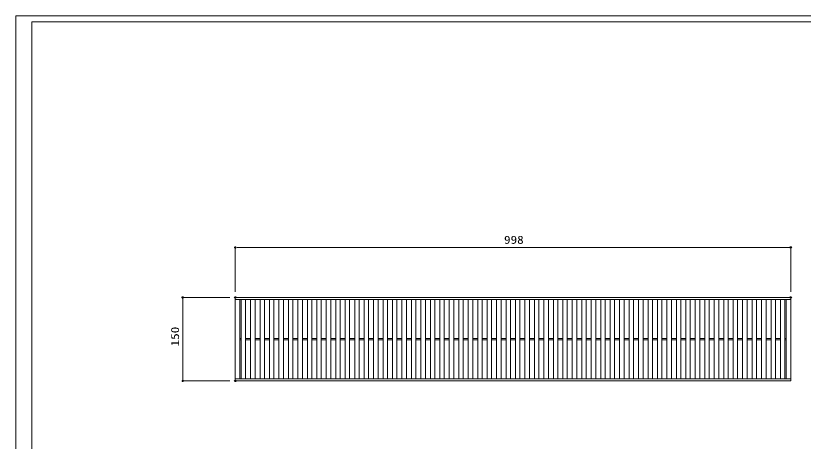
# Model space of a CAD drawing. Units: millimetres on the paper. Extents: x -216 to 216, y -153 to 153.
# Drawn here: x -215.3 to 67.6, y -0.1 to 152.6 of the extents above; entities that cross this region are included whole.
import ezdxf
from ezdxf.enums import TextEntityAlignment as Align

# ---------------------------------------------------------------- set-up
doc = ezdxf.new("R2010")
doc.units = ezdxf.units.MM
doc.header["$PDMODE"] = 32
doc.header["$PDSIZE"] = 0.5
for name, color, linetype, lineweight in [('0-0_A1FRAME', 1, 'Continuous', 9), ('0-2_寸法', 4, 'Continuous', 9), ('0-3_0', 7, 'Continuous', 9), ('0-5_蓋', 3, 'Continuous', 9)]:
    doc.layers.add(name, color=color, linetype=linetype, lineweight=lineweight)
doc.layers.add('0-4_Defpoints', color=7, linetype='Continuous')
doc.styles.add('ＭＳ ゴシック', font='')
doc.styles.get('ＭＳ ゴシック').set_extended_font_data('MS Gothic')

# ---------------------------------------------------------------- blocks, each defined once
blk = doc.blocks.new('�0')
at = {"layer": '0-3_0'}
for p, q in [((0.458, -0.199), (-0.458, -0.199)), ((0.3, -0.399), (-0.3, -0.399))]:
    blk.add_line(p, q, dxfattribs=at)
blk.add_lwpolyline([(0.5, 0), (0.496, 0.063), (0.484, 0.124), (0.465, 0.184), (0.438, 0.241), (0.405, 0.294), (0.364, 0.342), (0.319, 0.385), (0.268, 0.422), (0.213, 0.452), (0.155, 0.476), (0.094, 0.491), (0.031, 0.499), (-0.031, 0.499), (-0.094, 0.491), (-0.155, 0.476), (-0.213, 0.452), (-0.268, 0.422), (-0.319, 0.385), (-0.364, 0.342), (-0.405, 0.294), (-0.438, 0.241), (-0.465, 0.184), (-0.484, 0.124), (-0.496, 0.063), (-0.5, 0), (0, 0)], dxfattribs=at)
blk.add_lwpolyline([(-0.5, 0), (-0.496, -0.063), (-0.484, -0.124), (-0.465, -0.184), (-0.438, -0.241), (-0.405, -0.294), (-0.364, -0.342), (-0.319, -0.385), (-0.268, -0.422), (-0.213, -0.452), (-0.155, -0.476), (-0.094, -0.491), (-0.031, -0.499), (0.031, -0.499), (0.094, -0.491), (0.155, -0.476), (0.213, -0.452), (0.268, -0.422), (0.319, -0.385), (0.364, -0.342), (0.405, -0.294), (0.438, -0.241), (0.465, -0.184), (0.484, -0.124), (0.496, -0.063), (0.5, 0), (0, 0)], close=True, dxfattribs=at)

msp = doc.modelspace()

# ---------------------------------------------------------------- linework, layer by layer
at = {"layer": '0-0_A1FRAME'}
msp.add_line((-209.579, 150.491), (-209.579, -150.491), dxfattribs=at)
msp.add_lwpolyline([(-215.326, 152.646), (-215.326, -152.646), (215.334, -152.646), (215.334, 152.646)], close=True, dxfattribs=at)
msp.add_lwpolyline([(199.529, -150.491), (199.529, 150.491), (-209.579, 150.491)], dxfattribs=at)
at = {"layer": '0-2_寸法'}
for p, q in [((-136.446, 53.52), (-136.446, 69.452)), ((-135.946, 69.452), (62.654, 69.452)), ((63.154, 53.52), (63.154, 69.452)), ((-138.446, 51.52), (-155.334, 51.52)), ((-155.334, 22.02), (-155.334, 51.02)), ((-138.446, 21.52), (-155.334, 21.52))]:
    msp.add_line(p, q, dxfattribs=at)
at = {"layer": '0-4_Defpoints'}
for p in [(63.154, 69.452), (-155.334, 51.52), (-136.446, 51.52), (-136.446, 51.52), (63.154, 51.52), (-136.446, 21.52)]:
    msp.add_point(p, dxfattribs=at)
at = {"layer": '0-5_蓋'}
for p, q in [((-136.446, 21.52), (-136.446, 51.52)), ((-136.446, 51.52), (63.154, 51.52)), ((63.154, 21.52), (63.154, 51.52)), ((-136.446, 50.72), (63.154, 50.72)), ((-134.846, 22.32), (-134.846, 50.72)), ((-134.346, 22.32), (-134.346, 50.72)), ((-132.746, 22.32), (-132.746, 50.72)), ((-130.946, 22.32), (-130.946, 50.72)), ((-129.346, 22.32), (-129.346, 50.72)), ((-127.546, 22.32), (-127.546, 50.72)), ((-125.946, 22.32), (-125.946, 50.72)), ((-124.146, 22.32), (-124.146, 50.72)), ((-122.546, 22.32), (-122.546, 50.72)), ((-120.746, 22.32), (-120.746, 50.72)), ((-119.146, 22.32), (-119.146, 50.72)), ((-117.346, 22.32), (-117.346, 50.72)), ((-115.746, 22.32), (-115.746, 50.72)), ((-113.946, 22.32), (-113.946, 50.72)), ((-112.346, 22.32), (-112.346, 50.72)), ((-110.546, 22.32), (-110.546, 50.72)), ((-108.946, 22.32), (-108.946, 50.72)), ((-107.146, 22.32), (-107.146, 50.72)), ((-105.546, 22.32), (-105.546, 50.72)), ((-103.746, 22.32), (-103.746, 50.72)), ((-102.146, 22.32), (-102.146, 50.72)), ((-100.346, 22.32), (-100.346, 50.72)), ((-98.746, 22.32), (-98.746, 50.72)), ((-96.946, 22.32), (-96.946, 50.72)), ((-95.346, 22.32), (-95.346, 50.72)), ((-93.546, 22.32), (-93.546, 50.72)), ((-91.946, 22.32), (-91.946, 50.72)), ((-90.146, 22.32), (-90.146, 50.72)), ((-88.546, 22.32), (-88.546, 50.72)), ((-86.746, 22.32), (-86.746, 50.72)), ((-85.146, 22.32), (-85.146, 50.72)), ((-83.346, 22.32), (-83.346, 50.72)), ((-81.746, 22.32), (-81.746, 50.72)), ((-79.946, 22.32), (-79.946, 50.72)), ((-78.346, 22.32), (-78.346, 50.72)), ((-76.546, 22.32), (-76.546, 50.72)), ((-74.946, 22.32), (-74.946, 50.72)), ((-73.146, 22.32), (-73.146, 50.72)), ((-71.546, 22.32), (-71.546, 50.72)), ((-69.746, 22.32), (-69.746, 50.72)), ((-68.146, 22.32), (-68.146, 50.72)), ((-66.346, 22.32), (-66.346, 50.72)), ((-64.746, 22.32), (-64.746, 50.72)), ((-62.946, 22.32), (-62.946, 50.72)), ((-61.346, 22.32), (-61.346, 50.72)), ((-59.546, 22.32), (-59.546, 50.72)), ((-57.946, 22.32), (-57.946, 50.72)), ((-56.146, 22.32), (-56.146, 50.72)), ((-54.546, 22.32), (-54.546, 50.72)), ((-52.746, 22.32), (-52.746, 50.72)), ((-51.146, 22.32), (-51.146, 50.72)), ((-49.346, 22.32), (-49.346, 50.72)), ((-47.746, 22.32), (-47.746, 50.72)), ((-45.946, 22.32), (-45.946, 50.72)), ((-44.346, 22.32), (-44.346, 50.72)), ((-42.546, 22.32), (-42.546, 50.72)), ((-40.946, 22.32), (-40.946, 50.72)), ((-39.146, 22.32), (-39.146, 50.72)), ((-37.546, 22.32), (-37.546, 50.72)), ((-35.746, 22.32), (-35.746, 50.72)), ((-34.146, 22.32), (-34.146, 50.72)), ((-32.346, 22.32), (-32.346, 50.72)), ((-30.746, 22.32), (-30.746, 50.72)), ((-28.946, 22.32), (-28.946, 50.72)), ((-27.346, 22.32), (-27.346, 50.72)), ((-25.546, 22.32), (-25.546, 50.72)), ((-23.946, 22.32), (-23.946, 50.72)), ((-22.146, 22.32), (-22.146, 50.72)), ((-20.546, 22.32), (-20.546, 50.72)), ((-18.746, 22.32), (-18.746, 50.72)), ((-17.146, 22.32), (-17.146, 50.72)), ((-15.346, 22.32), (-15.346, 50.72)), ((-13.746, 22.32), (-13.746, 50.72)), ((-11.946, 22.32), (-11.946, 50.72)), ((-10.346, 22.32), (-10.346, 50.72)), ((-8.546, 22.32), (-8.546, 50.72)), ((-6.946, 22.32), (-6.946, 50.72)), ((-5.146, 22.32), (-5.146, 50.72)), ((-3.546, 22.32), (-3.546, 50.72)), ((-1.746, 22.32), (-1.746, 50.72)), ((-0.146, 22.32), (-0.146, 50.72)), ((1.654, 22.32), (1.654, 50.72)), ((3.254, 22.32), (3.254, 50.72)), ((5.054, 22.32), (5.054, 50.72)), ((6.654, 22.32), (6.654, 50.72)), ((8.454, 22.32), (8.454, 50.72)), ((10.054, 22.32), (10.054, 50.72)), ((11.854, 22.32), (11.854, 50.72)), ((13.454, 22.32), (13.454, 50.72)), ((15.254, 22.32), (15.254, 50.72)), ((16.854, 22.32), (16.854, 50.72)), ((18.654, 22.32), (18.654, 50.72)), ((20.254, 22.32), (20.254, 50.72)), ((22.054, 22.32), (22.054, 50.72)), ((23.654, 22.32), (23.654, 50.72)), ((25.454, 22.32), (25.454, 50.72)), ((27.054, 22.32), (27.054, 50.72)), ((28.854, 22.32), (28.854, 50.72)), ((30.454, 22.32), (30.454, 50.72)), ((32.254, 22.32), (32.254, 50.72)), ((33.854, 22.32), (33.854, 50.72)), ((35.654, 22.32), (35.654, 50.72)), ((37.254, 22.32), (37.254, 50.72)), ((39.054, 22.32), (39.054, 50.72)), ((40.654, 22.32), (40.654, 50.72)), ((42.454, 22.32), (42.454, 50.72)), ((44.054, 22.32), (44.054, 50.72)), ((45.854, 22.32), (45.854, 50.72)), ((47.454, 22.32), (47.454, 50.72)), ((49.254, 22.32), (49.254, 50.72)), ((50.854, 22.32), (50.854, 50.72)), ((52.654, 22.32), (52.654, 50.72)), ((54.254, 22.32), (54.254, 50.72)), ((56.054, 22.32), (56.054, 50.72)), ((57.654, 22.32), (57.654, 50.72)), ((59.454, 22.32), (59.454, 50.72)), ((61.054, 22.32), (61.054, 50.72)), ((61.554, 22.32), (61.554, 50.72)), ((-134.846, 36.72), (-134.346, 36.72)), ((-134.846, 36.32), (-134.346, 36.32)), ((-132.746, 36.72), (-130.946, 36.72)), ((-132.746, 36.32), (-130.946, 36.32)), ((-129.346, 36.72), (-127.546, 36.72)), ((-129.346, 36.32), (-127.546, 36.32)), ((-125.946, 36.72), (-124.146, 36.72)), ((-125.946, 36.32), (-124.146, 36.32)), ((-122.546, 36.72), (-120.746, 36.72)), ((-122.546, 36.32), (-120.746, 36.32)), ((-119.146, 36.72), (-117.346, 36.72)), ((-119.146, 36.32), (-117.346, 36.32)), ((-115.746, 36.72), (-113.946, 36.72)), ((-115.746, 36.32), (-113.946, 36.32)), ((-112.346, 36.72), (-110.546, 36.72)), ((-112.346, 36.32), (-110.546, 36.32)), ((-108.946, 36.72), (-107.146, 36.72)), ((-108.946, 36.32), (-107.146, 36.32)), ((-105.546, 36.72), (-103.746, 36.72)), ((-105.546, 36.32), (-103.746, 36.32)), ((-102.146, 36.72), (-100.346, 36.72)), ((-102.146, 36.32), (-100.346, 36.32)), ((-98.746, 36.72), (-96.946, 36.72)), ((-98.746, 36.32), (-96.946, 36.32)), ((-95.346, 36.72), (-93.546, 36.72)), ((-95.346, 36.32), (-93.546, 36.32)), ((-91.946, 36.72), (-90.146, 36.72)), ((-91.946, 36.32), (-90.146, 36.32)), ((-88.546, 36.72), (-86.746, 36.72)), ((-88.546, 36.32), (-86.746, 36.32)), ((-85.146, 36.72), (-83.346, 36.72)), ((-85.146, 36.32), (-83.346, 36.32)), ((-81.746, 36.72), (-79.946, 36.72)), ((-81.746, 36.32), (-79.946, 36.32)), ((-78.346, 36.72), (-76.546, 36.72)), ((-78.346, 36.32), (-76.546, 36.32)), ((-74.946, 36.72), (-73.146, 36.72)), ((-74.946, 36.32), (-73.146, 36.32)), ((-71.546, 36.72), (-69.746, 36.72)), ((-71.546, 36.32), (-69.746, 36.32)), ((-68.146, 36.72), (-66.346, 36.72)), ((-68.146, 36.32), (-66.346, 36.32)), ((-64.746, 36.72), (-62.946, 36.72)), ((-64.746, 36.32), (-62.946, 36.32)), ((-61.346, 36.72), (-59.546, 36.72)), ((-61.346, 36.32), (-59.546, 36.32)), ((-57.946, 36.72), (-56.146, 36.72)), ((-57.946, 36.32), (-56.146, 36.32)), ((-54.546, 36.72), (-52.746, 36.72)), ((-54.546, 36.32), (-52.746, 36.32)), ((-51.146, 36.72), (-49.346, 36.72)), ((-51.146, 36.32), (-49.346, 36.32)), ((-47.746, 36.72), (-45.946, 36.72)), ((-47.746, 36.32), (-45.946, 36.32)), ((-44.346, 36.72), (-42.546, 36.72)), ((-44.346, 36.32), (-42.546, 36.32)), ((-40.946, 36.72), (-39.146, 36.72)), ((-40.946, 36.32), (-39.146, 36.32)), ((-37.546, 36.72), (-35.746, 36.72)), ((-37.546, 36.32), (-35.746, 36.32)), ((-34.146, 36.72), (-32.346, 36.72)), ((-34.146, 36.32), (-32.346, 36.32)), ((-30.746, 36.72), (-28.946, 36.72)), ((-30.746, 36.32), (-28.946, 36.32)), ((-27.346, 36.72), (-25.546, 36.72)), ((-27.346, 36.32), (-25.546, 36.32)), ((-23.946, 36.72), (-22.146, 36.72)), ((-23.946, 36.32), (-22.146, 36.32)), ((-20.546, 36.72), (-18.746, 36.72)), ((-20.546, 36.32), (-18.746, 36.32)), ((-17.146, 36.72), (-15.346, 36.72)), ((-17.146, 36.32), (-15.346, 36.32)), ((-13.746, 36.72), (-11.946, 36.72)), ((-13.746, 36.32), (-11.946, 36.32)), ((-10.346, 36.72), (-8.546, 36.72)), ((-10.346, 36.32), (-8.546, 36.32)), ((-6.946, 36.72), (-5.146, 36.72)), ((-6.946, 36.32), (-5.146, 36.32)), ((-3.546, 36.72), (-1.746, 36.72)), ((-3.546, 36.32), (-1.746, 36.32)), ((-0.146, 36.72), (1.654, 36.72)), ((-0.146, 36.32), (1.654, 36.32)), ((3.254, 36.72), (5.054, 36.72)), ((3.254, 36.32), (5.054, 36.32)), ((6.654, 36.72), (8.454, 36.72)), ((6.654, 36.32), (8.454, 36.32)), ((10.054, 36.72), (11.854, 36.72)), ((10.054, 36.32), (11.854, 36.32)), ((13.454, 36.72), (15.254, 36.72)), ((13.454, 36.32), (15.254, 36.32)), ((16.854, 36.72), (18.654, 36.72)), ((16.854, 36.32), (18.654, 36.32)), ((20.254, 36.72), (22.054, 36.72)), ((20.254, 36.32), (22.054, 36.32)), ((23.654, 36.72), (25.454, 36.72)), ((23.654, 36.32), (25.454, 36.32)), ((27.054, 36.72), (28.854, 36.72)), ((27.054, 36.32), (28.854, 36.32)), ((30.454, 36.72), (32.254, 36.72)), ((30.454, 36.32), (32.254, 36.32)), ((33.854, 36.72), (35.654, 36.72)), ((33.854, 36.32), (35.654, 36.32)), ((37.254, 36.72), (39.054, 36.72)), ((37.254, 36.32), (39.054, 36.32)), ((40.654, 36.72), (42.454, 36.72)), ((40.654, 36.32), (42.454, 36.32)), ((44.054, 36.72), (45.854, 36.72)), ((44.054, 36.32), (45.854, 36.32)), ((47.454, 36.72), (49.254, 36.72)), ((47.454, 36.32), (49.254, 36.32)), ((50.854, 36.72), (52.654, 36.72)), ((50.854, 36.32), (52.654, 36.32)), ((54.254, 36.72), (56.054, 36.72)), ((54.254, 36.32), (56.054, 36.32)), ((57.654, 36.72), (59.454, 36.72)), ((57.654, 36.32), (59.454, 36.32)), ((61.554, 36.72), (61.054, 36.72)), ((61.554, 36.32), (61.054, 36.32)), ((-136.446, 22.32), (63.154, 22.32)), ((-136.446, 21.52), (63.154, 21.52))]:
    msp.add_line(p, q, dxfattribs=at)

# ---------------------------------------------------------------- block references
at = {"layer": '0-2_寸法', "xscale": 0.5, "yscale": 0.5}
for p, rotation in [((-136.446, 69.452), 180), ((-155.334, 51.52), 90), ((-155.334, 21.52), 270)]:
    msp.add_blockref('�0', p, dxfattribs=dict(at, rotation=rotation))
msp.add_blockref('�0', (63.154, 69.452), dxfattribs=at)

# ---------------------------------------------------------------- texts
at = {"layer": '0-2_寸法', "style": 'ＭＳ ゴシック', "width": 1.2}
msp.add_text('998', height=2.889, dxfattribs=at).set_placement((-39.886, 69.897), align=Align.BOTTOM_LEFT)
msp.add_text('150', height=2.889, rotation=90, dxfattribs=at).set_placement((-155.779, 33.92), align=Align.BOTTOM_LEFT)

doc.saveas('drawing.dxf')
